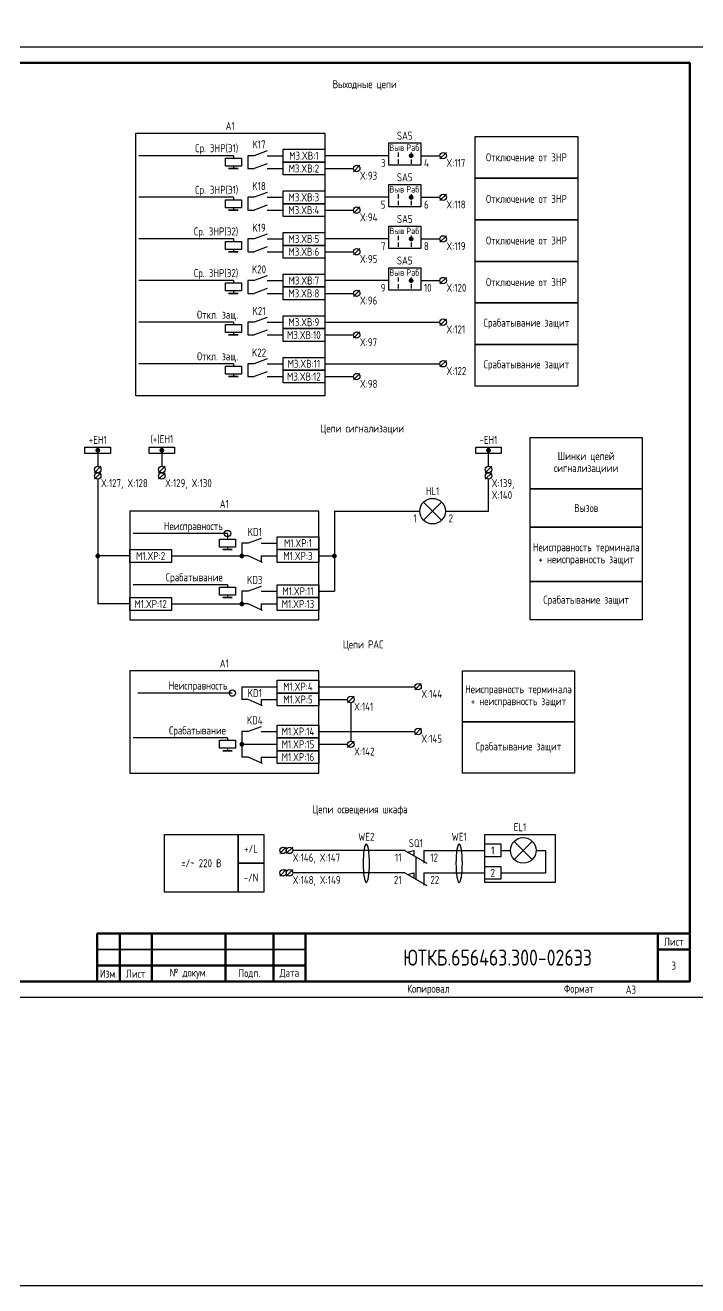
# Model space of a CAD drawing. Header units: millimetres. Extents: x -1117 to 4405, y -90 to 586.
# Drawn here: x 1047.5 to 1257.5, y -90 to 303.8 of the extents above; entities that cross this region are included whole.
import ezdxf

# ---------------------------------------------------------------- set-up
doc = ezdxf.new("R2010")
doc.units = ezdxf.units.MM
doc.styles.add('Gost_type_A', font='GOST_A.TTF')

# ---------------------------------------------------------------- blocks, each defined once
blk = doc.blocks.new('Формат_А3')
blk.add_lwpolyline([(-420, 297), (0, 297), (0, 0), (-420, 0)], close=True)
at = {"lineweight": 50}
blk.add_lwpolyline([(-400, 292), (-5, 292), (-5, 5), (-400, 5)], close=True, dxfattribs=at)
blk = doc.blocks.new('Штамп малый нижний')
at = {"lineweight": 50}
for points in [[(-185, 15), (-178, 15), (-178, 5), (-185, 5)], [(-178, 15), (-168, 15), (-168, 5), (-178, 5)], [(-168, 15), (-145, 15), (-145, 5), (-168, 5)], [(-145, 15), (-130, 15), (-130, 5), (-145, 5)], [(-130, 15), (-120, 15), (-120, 5), (-130, 5)], [(-120, 15), (-10, 15), (-10, 0), (-120, 0)], [(-10, 15), (0, 15), (0, 10), (-10, 10)], [(-10, 10), (0, 10), (0, 0), (-10, 0)], [(-185, 5), (-178, 5), (-178, 0), (-185, 0)], [(-178, 5), (-168, 5), (-168, 0), (-178, 0)], [(-168, 5), (-145, 5), (-145, 0), (-168, 0)], [(-145, 5), (-130, 5), (-130, 0), (-145, 0)], [(-130, 5), (-120, 5), (-120, 0), (-130, 0)]]:
    blk.add_lwpolyline(points, close=True, dxfattribs=at)
for points in [[(-185, 15), (-178, 15), (-178, 10), (-185, 10)], [(-178, 15), (-168, 15), (-168, 10), (-178, 10)], [(-168, 15), (-145, 15), (-145, 10), (-168, 10)], [(-145, 15), (-130, 15), (-130, 10), (-145, 10)], [(-130, 15), (-120, 15), (-120, 10), (-130, 10)], [(-185, 10), (-178, 10), (-178, 5), (-185, 5)], [(-178, 10), (-168, 10), (-168, 5), (-178, 5)], [(-168, 10), (-145, 10), (-145, 5), (-168, 5)], [(-145, 10), (-130, 10), (-130, 5), (-145, 5)], [(-130, 10), (-120, 10), (-120, 5), (-130, 5)]]:
    blk.add_lwpolyline(points, close=True)
at = {"char_height": 2.5, "style": 'Gost_type_A'}
for s, insert, width, attachment_point in [('Лист', (-5, 12.5), 10, 5), ('№ докум.', (-156.5, 2.5), 23, 5), ('Подп.', (-137.5, 2.5), 15, 5), ('Дата', (-125, 2.5), 10, 5), ('Изм.', (-181.5, 2.5), 7, 5), ('Лист', (-173, 2.5), 10, 5), ('Копировал', (-75, -2.53), 13.1202, 6), ('Формат', (-30, -2.53), 13.1202, 6)]:
    blk.add_mtext(s, dxfattribs=dict(at, insert=insert, width=width, attachment_point=attachment_point))
blk = doc.blocks.new('POINT')
at = {"const_width": 0.75}
blk.add_lwpolyline([(-0.375, 0, 1), (0.375, 0, 1)], format="xyb", close=True, dxfattribs=at)
blk = doc.blocks.new('Переключатель_положение')
for p, q in [((2, 1), (2, -0.34)), ((2, -1.14), (2, -2.49))]:
    blk.add_line(p, q)
blk = doc.blocks.new('Шинка')
blk.add_lwpolyline([(-4, 1), (4, 1), (4, -1), (-4, -1)], close=True)
blk.add_blockref('POINT', (0, 0))

msp = doc.modelspace()

# ---------------------------------------------------------------- linework, layer by layer
at = {"ltscale": 4.32}
for p, q in [((1123, 264.5), (1119, 263)), ((1123, 260.5), (1119, 259)), ((1123, 251.5), (1119, 250)), ((1123, 247.5), (1119, 246)), ((1123, 238.5), (1119, 237)), ((1123, 234.5), (1119, 233)), ((1123, 225.5), (1119, 224)), ((1123, 221.5), (1119, 220)), ((1123, 212.5), (1119, 211)), ((1123, 208.5), (1119, 207)), ((1123, 199.5), (1119, 198)), ((1123, 195.5), (1119, 194)), ((1121.16, 143.47), (1117.16, 141.97)), ((1121.55, 135.97), (1117.16, 137.97)), ((1121.16, 128.47), (1117.16, 126.97)), ((1121.55, 120.97), (1117.16, 122.97)), ((1121.55, 91.14), (1117.16, 93.14)), ((1121.16, 84.64), (1117.16, 83.14)), ((1121.55, 73.14), (1117.16, 75.14))]:
    msp.add_line(p, q, dxfattribs=at)
for p, q in [((1179.01, 264), (1177.01, 262)), ((1112.5, 263), (1083, 263)), ((1112.5, 263), (1112.5, 262.25)), ((1161, 263), (1141, 263)), ((1152.01, 260), (1150.01, 258)), ((1112.5, 259.75), (1112.5, 259)), ((1141, 259), (1150, 259)), ((1112.5, 250), (1083, 250)), ((1112.5, 250), (1112.5, 249.25)), ((1161, 250), (1141, 250)), ((1179.01, 251), (1177.01, 249)), ((1112.5, 246.75), (1112.5, 246)), ((1141, 246), (1150, 246)), ((1152.01, 247), (1150.01, 245)), ((1112.5, 237), (1083, 237)), ((1112.5, 237), (1112.5, 236.25)), ((1161, 237), (1141, 237)), ((1179.01, 238), (1177.01, 236)), ((1112.5, 233.75), (1112.5, 233)), ((1141, 233), (1150, 233)), ((1152.01, 234), (1150.01, 232)), ((1179.01, 225), (1177.01, 223)), ((1112.5, 224), (1083, 224)), ((1112.5, 224), (1112.5, 223.25)), ((1112.5, 220.75), (1112.5, 220)), ((1161, 224), (1141, 224)), ((1152.01, 221), (1150.01, 219)), ((1141, 220), (1150, 220)), ((1112.5, 211), (1083, 211)), ((1112.5, 211), (1112.5, 210.25)), ((1179.01, 212), (1177.01, 210)), ((1112.5, 207.75), (1112.5, 207)), ((1141, 207), (1150, 207)), ((1152.01, 208), (1150.01, 206)), ((1112.5, 198), (1083, 198)), ((1112.5, 198), (1112.5, 197.25)), ((1179.01, 199), (1177.01, 197)), ((1112.5, 194.75), (1112.5, 194)), ((1141, 194), (1150, 194)), ((1152.01, 195), (1150.01, 193)), ((1070.16, 170.97), (1070.16, 165.97)), ((1090.16, 169.97), (1090.16, 165.97)), ((1192.15, 165.97), (1192.15, 170.97)), ((1071.16, 165.97), (1069.16, 163.97)), ((1091.16, 165.97), (1089.16, 163.97)), ((1193.15, 165.97), (1191.15, 163.97)), ((1071.16, 163.97), (1069.16, 161.97)), ((1070.16, 161.97), (1070.16, 122.97)), ((1091.16, 163.97), (1089.16, 161.97)), ((1193.15, 163.97), (1191.15, 161.97)), ((1192.15, 163.96), (1192.15, 163.97)), ((1192.15, 163.96), (1192.15, 163.97)), ((1192.15, 151.97), (1192.15, 161.97)), ((1171.87, 154.79), (1177.53, 149.14)), ((1177.53, 154.79), (1171.87, 149.14)), ((1144.04, 151.97), (1153.97, 151.97)), ((1144.04, 151.97), (1144.04, 126.97)), ((1153.97, 151.97), (1170.7, 151.97)), ((1178.7, 151.97), (1192.15, 151.97)), ((1110.66, 144.97), (1081.16, 144.97)), ((1110.66, 144.97), (1110.66, 143.22)), ((1080.16, 137.97), (1070.16, 137.97)), ((1110.66, 140.72), (1110.66, 139.97)), ((1121.16, 137.97), (1121.16, 135.96)), ((1139.16, 137.97), (1144.04, 137.97)), ((1110.66, 128.97), (1081.16, 128.97)), ((1110.66, 128.97), (1110.66, 128.22)), ((1139.16, 126.97), (1144.04, 126.97)), ((1080.16, 122.97), (1070.16, 122.97)), ((1110.66, 125.72), (1110.66, 124.97)), ((1121.16, 122.97), (1121.16, 120.96)), ((1112.16, 95.14), (1082.66, 95.14)), ((1115.16, 97.14), (1115.16, 93.14)), ((1139.16, 97.14), (1169.16, 97.14)), ((1171.17, 98.14), (1169.17, 96.14)), ((1121.16, 93.14), (1121.16, 91.14)), ((1139.16, 93.14), (1148.16, 93.14)), ((1150.16, 94.14), (1148.16, 92.14)), ((1149.16, 92.14), (1149.16, 80.14)), ((1139.16, 83.14), (1169.16, 83.14)), ((1171.17, 84.14), (1169.17, 82.14)), ((1110.66, 81.14), (1081.16, 81.14)), ((1110.66, 81.14), (1110.66, 80.39)), ((1139.16, 79.14), (1148.16, 79.14)), ((1150.16, 80.14), (1148.16, 78.14)), ((1110.66, 77.89), (1110.66, 77.14)), ((1121.16, 75.14), (1121.16, 73.14)), ((1200.17, 48.83), (1205.83, 43.17)), ((1205.83, 48.83), (1200.17, 43.17)), ((1129.01, 47), (1127.01, 45)), ((1131.01, 47), (1129.01, 45)), ((1166, 46), (1131.01, 46)), ((1166, 46), (1172.92, 42)), ((1166.87, 45.5), (1168.87, 46)), ((1168.87, 46), (1168.87, 44.34)), ((1172, 46), (1172, 42)), ((1172, 46), (1191, 46)), ((1196, 46), (1199, 46)), ((1207, 46), (1210, 46)), ((1210, 46), (1210, 39)), ((1129.01, 40), (1127.01, 38)), ((1131.01, 40), (1129.01, 38)), ((1166, 39), (1131.01, 39)), ((1166, 39), (1172.92, 35)), ((1166.87, 38.5), (1168.87, 39)), ((1168.87, 39), (1168.87, 37.34)), ((1172, 39), (1172, 35)), ((1172, 39), (1191, 39)), ((1196, 39), (1210, 39))]:
    msp.add_line(p, q)
at = {"ltscale": 1.08}
for p, q in [((1119, 263), (1117, 263)), ((1117, 263), (1117, 259)), ((1123, 263), (1128, 263)), ((1117, 259), (1119, 259)), ((1123, 259), (1128, 259)), ((1119, 250), (1117, 250)), ((1117, 250), (1117, 246)), ((1123, 250), (1128, 250)), ((1117, 246), (1119, 246)), ((1123, 246), (1128, 246)), ((1119, 237), (1117, 237)), ((1117, 237), (1117, 233)), ((1123, 237), (1128, 237)), ((1117, 233), (1119, 233)), ((1123, 233), (1128, 233)), ((1119, 224), (1117, 224)), ((1117, 224), (1117, 220)), ((1123, 224), (1128, 224)), ((1117, 220), (1119, 220)), ((1123, 220), (1128, 220)), ((1119, 211), (1117, 211)), ((1117, 211), (1117, 207)), ((1123, 211), (1128, 211)), ((1117, 207), (1119, 207)), ((1123, 207), (1128, 207)), ((1119, 198), (1117, 198)), ((1117, 198), (1117, 194)), ((1123, 198), (1128, 198)), ((1117, 194), (1119, 194)), ((1123, 194), (1128, 194)), ((1117.16, 141.97), (1115.16, 141.97)), ((1115.16, 141.97), (1115.16, 137.97)), ((1121.16, 141.97), (1126.16, 141.97)), ((1093.16, 137.97), (1115.16, 137.97)), ((1117.16, 137.97), (1115.16, 137.97)), ((1121.16, 137.97), (1126.16, 137.97)), ((1117.16, 126.97), (1115.16, 126.97)), ((1115.16, 126.97), (1115.16, 122.97)), ((1121.16, 126.97), (1126.16, 126.97)), ((1093.16, 122.97), (1115.16, 122.97)), ((1117.16, 122.97), (1115.16, 122.97)), ((1121.16, 122.97), (1126.16, 122.97)), ((1115.16, 97.14), (1126.16, 97.14)), ((1117.16, 93.14), (1115.16, 93.14)), ((1121.16, 93.14), (1126.16, 93.14)), ((1117.16, 83.14), (1115.16, 83.14)), ((1115.16, 83.14), (1115.16, 75.14)), ((1121.16, 83.14), (1126.16, 83.14)), ((1115.16, 79.14), (1126.16, 79.14)), ((1117.16, 75.14), (1115.16, 75.14)), ((1121.16, 75.14), (1126.16, 75.14))]:
    msp.add_line(p, q, dxfattribs=at)
at = {"ltscale": 4}
for p, q in [((1171, 263), (1177.01, 263)), ((1171, 250), (1177.01, 250)), ((1171, 237), (1177.01, 237)), ((1171, 224), (1177.01, 224)), ((1141, 211), (1177.01, 211)), ((1141, 198), (1177.01, 198))]:
    msp.add_line(p, q, dxfattribs=at)
at = {"ltscale": 0.5}
msp.add_line((1169.46, 44), (1169.46, 37), dxfattribs=at)
at = {"color": 6}
msp.add_lwpolyline([(-1117.42, 586), (4404.54, 586), (4404.54, -90), (-1117.42, -90)], close=True, dxfattribs=at)
for points in [[(1082, 270), (1141, 270), (1141, 188), (1082, 188)], [(1188, 269), (1220, 269), (1220, 256), (1188, 256)], [(1128, 265), (1141, 265), (1141, 261), (1128, 261)], [(1161, 267), (1171, 267), (1171, 260), (1161, 260)], [(1115, 262.25), (1115, 259.75), (1110, 259.75), (1110, 262.25)], [(1128, 261), (1141, 261), (1141, 257), (1128, 257)], [(1114, 259), (1111, 259)], [(1188, 256), (1220, 256), (1220, 243), (1188, 243)], [(1161, 254), (1171, 254), (1171, 247), (1161, 247)], [(1115, 249.25), (1115, 246.75), (1110, 246.75), (1110, 249.25)], [(1128, 252), (1141, 252), (1141, 248), (1128, 248)], [(1114, 246), (1111, 246)], [(1128, 248), (1141, 248), (1141, 244), (1128, 244)], [(1161, 241), (1171, 241), (1171, 234), (1161, 234)], [(1188, 243), (1220, 243), (1220, 230), (1188, 230)], [(1128, 239), (1141, 239), (1141, 235), (1128, 235)], [(1115, 236.25), (1115, 233.75), (1110, 233.75), (1110, 236.25)], [(1114, 233), (1111, 233)], [(1128, 235), (1141, 235), (1141, 231), (1128, 231)], [(1188, 230), (1220, 230), (1220, 217), (1188, 217)], [(1128, 226), (1141, 226), (1141, 222), (1128, 222)], [(1161, 228), (1171, 228), (1171, 221), (1161, 221)], [(1115, 223.25), (1115, 220.75), (1110, 220.75), (1110, 223.25)], [(1128, 222), (1141, 222), (1141, 218), (1128, 218)], [(1114, 220), (1111, 220)], [(1188, 217), (1220, 217), (1220, 204), (1188, 204)], [(1128, 213), (1141, 213), (1141, 209), (1128, 209)], [(1115, 210.25), (1115, 207.75), (1110, 207.75), (1110, 210.25)], [(1128, 209), (1141, 209), (1141, 205), (1128, 205)], [(1114, 207), (1111, 207)], [(1188, 204), (1220, 204), (1220, 191), (1188, 191)], [(1115, 197.25), (1115, 194.75), (1110, 194.75), (1110, 197.25)], [(1128, 200), (1141, 200), (1141, 196), (1128, 196)], [(1114, 194), (1111, 194)], [(1128, 196), (1141, 196), (1141, 192), (1128, 192)], [(1240.15, 158.97), (1205.15, 158.97), (1205.15, 174.97), (1240.15, 174.97)], [(1240.15, 146.97), (1205.15, 146.97), (1205.15, 158.97), (1240.15, 158.97)], [(1080.16, 117.97), (1139.16, 117.97), (1139.16, 151.97), (1080.16, 151.97)], [(1240.15, 129.97), (1205.15, 129.97), (1205.15, 146.97), (1240.15, 146.97)], [(1113.16, 143.22), (1113.16, 140.72), (1108.16, 140.72), (1108.16, 143.22)], [(1126.16, 143.97), (1139.16, 143.97), (1139.16, 139.97), (1126.16, 139.97)], [(1080.16, 139.97), (1093.16, 139.97), (1093.16, 135.97), (1080.16, 135.97)], [(1112.16, 139.97), (1109.16, 139.97)], [(1126.16, 139.97), (1139.16, 139.97), (1139.16, 135.97), (1126.16, 135.97)], [(1240.15, 117.97), (1205.15, 117.97), (1205.15, 129.97), (1240.15, 129.97)], [(1113.16, 128.22), (1113.16, 125.72), (1108.16, 125.72), (1108.16, 128.22)], [(1126.16, 128.97), (1139.16, 128.97), (1139.16, 124.97), (1126.16, 124.97)], [(1080.16, 124.97), (1093.16, 124.97), (1093.16, 120.97), (1080.16, 120.97)], [(1112.16, 124.97), (1109.16, 124.97)], [(1126.16, 124.97), (1139.16, 124.97), (1139.16, 120.97), (1126.16, 120.97)], [(1080.16, 70.14), (1139.16, 70.14), (1139.16, 102.14), (1080.16, 102.14)], [(1126.16, 99.14), (1139.16, 99.14), (1139.16, 95.14), (1126.16, 95.14)], [(1219, 86.14), (1184, 86.14), (1184, 102.14), (1219, 102.14)], [(1126.16, 95.14), (1139.16, 95.14), (1139.16, 91.14), (1126.16, 91.14)], [(1126.16, 85.14), (1139.16, 85.14), (1139.16, 81.14), (1126.16, 81.14)], [(1219, 70.14), (1184, 70.14), (1184, 86.14), (1219, 86.14)], [(1113.16, 80.39), (1113.16, 77.89), (1108.16, 77.89), (1108.16, 80.39)], [(1126.16, 81.14), (1139.16, 81.14), (1139.16, 77.14), (1126.16, 77.14)], [(1112.16, 77.14), (1109.16, 77.14)], [(1126.16, 77.14), (1139.16, 77.14), (1139.16, 73.14), (1126.16, 73.14)], [(1114, 33), (1091, 33), (1091, 51), (1114, 51)], [(1122, 42), (1114, 42), (1114, 51), (1122, 51)], [(1191, 51), (1213, 51), (1213, 36), (1191, 36)], [(1191, 48), (1196, 48), (1196, 44), (1191, 44)], [(1122, 33), (1114, 33), (1114, 42), (1122, 42)], [(1191, 41), (1196, 41), (1196, 37), (1191, 37)]]:
    msp.add_lwpolyline(points, close=True)
for centre, radius in [((1178.01, 263), 1), ((1151.01, 259), 1), ((1178.01, 250), 1), ((1151.01, 246), 1), ((1178.01, 237), 1), ((1151.01, 233), 1), ((1178.01, 224), 1), ((1151.01, 220), 1), ((1178.01, 211), 1), ((1151.01, 207), 1), ((1178.01, 198), 1), ((1151.01, 194), 1), ((1070.16, 164.97), 1), ((1090.16, 164.97), 1), ((1192.15, 164.97), 1), ((1070.16, 162.97), 1), ((1090.16, 162.97), 1), ((1192.15, 162.97), 1), ((1174.7, 151.97), 4), ((1110.66, 144.97), 1), ((1112.16, 95.14), 1), ((1170.17, 97.14), 1), ((1149.16, 93.14), 1), ((1170.17, 83.14), 1), ((1149.16, 79.14), 1), ((1203, 46), 4), ((1128.01, 46), 1), ((1130.01, 46), 1), ((1128.01, 39), 1), ((1130.01, 39), 1)]:
    msp.add_circle(centre, radius)
at = {"extrusion": (0, 0, -1)}
for centre in [(1154, 42), (1183, 42)]:
    msp.add_ellipse(centre, major_axis=(0, -6), ratio=0.166667, dxfattribs=at)

# ---------------------------------------------------------------- block references
at = {"color": 1}
for name, p in [('Формат_А3', (1260, 0)), ('Штамп малый нижний', (1255, 5))]:
    msp.add_blockref(name, p, dxfattribs=at)
for name, p in [('Переключатель_положение', (1162, 263)), ('Переключатель_положение', (1166, 263)), ('POINT', (1168, 263)), ('Переключатель_положение', (1162, 250)), ('POINT', (1168, 250)), ('Переключатель_положение', (1166, 250)), ('Переключатель_положение', (1162, 237)), ('POINT', (1168, 237)), ('Переключатель_положение', (1166, 237)), ('Переключатель_положение', (1162, 224)), ('POINT', (1168, 224)), ('Переключатель_положение', (1166, 224)), ('Шинка', (1070.16, 170.97)), ('Шинка', (1090.16, 170.97)), ('Шинка', (1192.15, 170.97)), ('POINT', (1070.16, 137.97)), ('POINT', (1115.16, 137.97)), ('POINT', (1144.04, 137.97)), ('POINT', (1115.16, 122.97)), ('POINT', (1115.16, 79.14))]:
    msp.add_blockref(name, p)

# ---------------------------------------------------------------- texts
at = {"char_height": 2.5, "style": 'Gost_type_A'}
for s, insert, width, attachment_point, line_spacing_factor in [('Выходные цепи', (1153.5, 285), 197, 5, 0.9), ('A1', (1111.5, 271), 59, 8, 0.9), ('X:117', (1179.01, 262), 8, 1, 0.9), ('X:93', (1152.01, 258), 8, 1, 0.9), ('X:118', (1179.01, 249), 8, 1, 0.9), ('X:94', (1152.01, 245), 8, 1, 0.9), ('X:119', (1179.01, 236), 8, 1, 0.9), ('X:95', (1152.01, 232), 8, 1, 0.9), ('X:120', (1179.01, 223), 8, 1, 0.9), ('X:96', (1152.01, 219), 8, 1, 0.9), ('X:121', (1179.01, 210), 8, 1, 0.9), ('X:97', (1152.01, 206), 8, 1, 0.9), ('X:122', (1179.01, 197), 8, 1, 0.9), ('X:98', (1152.01, 193), 8, 1, 0.9), ('Цепи сигнализации', (1152.72, 177.47), 197.5, 5, 0.9), ('Шинки цепей сигнализациии', (1222.65, 166.97), 35, 5, 0.9), ('X:127, X:128', (1071.16, 161.97), 16, 1, 0.9), ('X:129, X:130', (1091.16, 161.97), 16, 1, 0.9), ('X:139,\\PX:140', (1193.15, 161.97), 16, 1, 0.9), ('A1', (1109.66, 152.97), 59, 8, 0.9), ('Вызов', (1222.65, 152.97), 35, 5, 0.9), ('Неисправность', (1109.16, 146.97), 37, 6, 0.8), ('Неисправность терминала + неисправность защит', (1222.65, 138.47), 35, 5, 0.9), ('Срабатывание защит', (1222.65, 123.97), 35, 5, 0.9), ('Цепи РАС', (1153, 110), 191.9988, 5, 0.9), ('A1', (1109.66, 103.14), 59, 8, 0.9), ('Неисправность', (1110.66, 97.14), 37, 6, 0.8), ('X:144', (1171.17, 96.14), 8, 1, 0.9), ('Неисправность терминала + неисправность защит', (1201.5, 94.14), 35, 5, 0.9), ('X:141', (1150.17, 92.14), 8, 1, 0.9), ('X:145', (1171.17, 82.14), 8, 1, 0.9), ('Срабатывание защит', (1201.5, 78.14), 35, 5, 0.9), ('X:142', (1150.17, 78.14), 8, 1, 0.9), ('Цепи освещения шкафа', (1152, 58.5), 122, 5, 0.9), ('EL1', (1202, 52), 21.9942, 8, 0.9), ('+/L', (1118, 46.5), 8, 5, 0.9), ('X:146, X:147', (1131.01, 45), 17.9949, 1, 0.9), ('=/~ 220 В', (1102.5, 42), 23, 5, 0.9), ('-/N', (1118, 37.5), 8, 5, 0.9), ('X:148, X:149', (1131.01, 38), 17.9949, 1, 0.9)]:
    msp.add_mtext(s, dxfattribs=dict(at, insert=insert, width=width, attachment_point=attachment_point, line_spacing_factor=line_spacing_factor))
at = {"style": 'Gost_type_A'}
for s, insert, char_height, width, attachment_point in [('K17', (1120.5, 266.5), 2.5, 5, 5), ('SA5', (1166, 268), 2.5, 10, 8), ('Ср. ЗНР(Э1)', (1114, 265), 2.5, 35.9386, 6), ('M3.XВ:1', (1134.5, 263), 2.5, 13, 5), ('Выв', (1163.5, 265.5), 2, 5, 5), ('Раб', (1168.5, 265.5), 2, 5, 5), ('M3.XВ:2', (1134.5, 259), 2.5, 13, 5), ('3', (1160, 261.98), 2.5, 5, 3), ('4', (1172, 261.98), 2.5, 5, 1), ('Отключение от ЗНР', (1204, 262.5), 2.5, 31.9988, 5), ('SA5', (1166, 255), 2.5, 10, 8), ('Ср. ЗНР(Э1)', (1114, 252), 2.5, 35.9386, 6), ('K18', (1120.5, 253.5), 2.5, 5, 5), ('Выв', (1163.5, 252.5), 2, 5, 5), ('Раб', (1168.5, 252.5), 2, 5, 5), ('M3.XВ:3', (1134.5, 250), 2.5, 13, 5), ('5', (1160, 248.98), 2.5, 5, 3), ('6', (1172, 248.98), 2.5, 5, 1), ('Отключение от ЗНР', (1204, 249.5), 2.5, 31.9988, 5), ('M3.XВ:4', (1134.5, 246), 2.5, 13, 5), ('SA5', (1166, 242), 2.5, 10, 8), ('Ср. ЗНР(Э2)', (1114, 239), 2.5, 36.2681, 6), ('K19', (1120.5, 240.5), 2.5, 5, 5), ('Выв', (1163.5, 239.5), 2, 5, 5), ('Раб', (1168.5, 239.5), 2, 5, 5), ('M3.XВ:5', (1134.5, 237), 2.5, 13, 5), ('Отключение от ЗНР', (1204, 236.5), 2.5, 31.9988, 5), ('M3.XВ:6', (1134.5, 233), 2.5, 13, 5), ('7', (1160, 235.98), 2.5, 5, 3), ('8', (1172, 235.98), 2.5, 5, 1), ('K20', (1120.5, 227.5), 2.5, 5, 5), ('SA5', (1166, 229), 2.5, 10, 8), ('Ср. ЗНР(Э2)', (1114, 226), 2.5, 34.6824, 6), ('M3.XВ:7', (1134.5, 224), 2.5, 13, 5), ('Выв', (1163.5, 226.5), 2, 5, 5), ('Раб', (1168.5, 226.5), 2, 5, 5), ('Отключение от ЗНР', (1204, 223.5), 2.5, 31.9988, 5), ('M3.XВ:8', (1134.5, 220), 2.5, 13, 5), ('9', (1160, 222.98), 2.5, 5, 3), ('10', (1172, 222.98), 2.5, 5, 1), ('Откл. защ.', (1114, 213), 2.5, 31.0015, 6), ('K21', (1120.5, 214.5), 2.5, 5, 5), ('M3.XВ:9', (1134.5, 211), 2.5, 13, 5), ('Срабатывание защит', (1204, 210.5), 2.5, 31.9988, 5), ('M3.XВ:10', (1134.5, 207), 2.5, 13, 5), ('Откл. защ.', (1114, 200), 2.5, 31.0015, 6), ('K22', (1120.5, 201.5), 2.5, 5, 5), ('M3.XВ:11', (1134.5, 198), 2.5, 13, 5), ('Срабатывание защит', (1204, 197.5), 2.5, 31.9988, 5), ('M3.XВ:12', (1134.5, 194), 2.5, 13, 5), ('+EH1', (1070.16, 172.97), 2.5, 10, 8), ('(+)EH1', (1090.16, 172.97), 2.5, 10, 8), ('-EH1', (1192.15, 172.97), 2.5, 10, 8), ('HL1', (1174.7, 156.97), 2.5, 14, 8), ('1', (1169.7, 150.97), 2.5, 6, 3), ('2', (1179.7, 150.97), 2.5, 6, 1), ('KD1', (1119.16, 145.47), 2.5, 8, 5), ('M1.XP:1', (1132.66, 141.97), 2.5, 13, 5), ('M1.XP:2', (1086.66, 137.97), 2.5, 13, 5), ('M1.XP:3', (1132.66, 137.97), 2.5, 13, 5), ('KD3', (1119.16, 130.47), 2.5, 8, 5), ('M1.XP:11', (1132.66, 126.97), 2.5, 13, 5), ('M1.XP:12', (1086.66, 122.97), 2.5, 13, 5), ('M1.XP:13', (1132.66, 122.97), 2.5, 13, 5), ('KD1', (1119.16, 95.14), 2.5, 8, 5), ('M1.XP:4', (1132.66, 97.14), 2.5, 13, 5), ('M1.XP:5', (1132.66, 93.14), 2.5, 13, 5), ('KD4', (1119.16, 86.64), 2.5, 8, 5), ('M1.XP:14', (1132.66, 83.14), 2.5, 13, 5), ('M1.XP:15', (1132.66, 79.14), 2.5, 13, 5), ('M1.XP:16', (1132.66, 75.14), 2.5, 13, 5), ('WE2', (1154, 49), 2.5, 10, 8), ('WE1', (1183, 49), 2.5, 10, 8), ('SQ1', (1169.46, 47), 2.5, 10, 8), ('11', (1165, 45), 2.5, 6, 3), ('12', (1174, 45), 2.5, 6, 1), ('1', (1193.5, 46), 2.5, 5, 5), ('2', (1193.5, 39), 2.5, 5, 5), ('21', (1165, 38), 2.5, 6, 3), ('22', (1174, 38), 2.5, 6, 1), ('ЮТКБ.656463.300-026Э3', (1195, 12.5), 5, 120, 5), ('3', (1250, 10), 2.5, 10, 5), ('A3', (1235, 2.5), 2.5, 20, 4)]:
    msp.add_mtext(s, dxfattribs=dict(at, insert=insert, char_height=char_height, width=width, attachment_point=attachment_point))
at = {"color": 6, "char_height": 2.5, "width": 37, "attachment_point": 6, "line_spacing_factor": 0.8, "style": 'Gost_type_A'}
for insert in [(1109.16, 130.97), (1110.16, 83.14)]:
    msp.add_mtext('Срабатывание', dxfattribs=dict(at, insert=insert))

doc.saveas('drawing.dxf')
